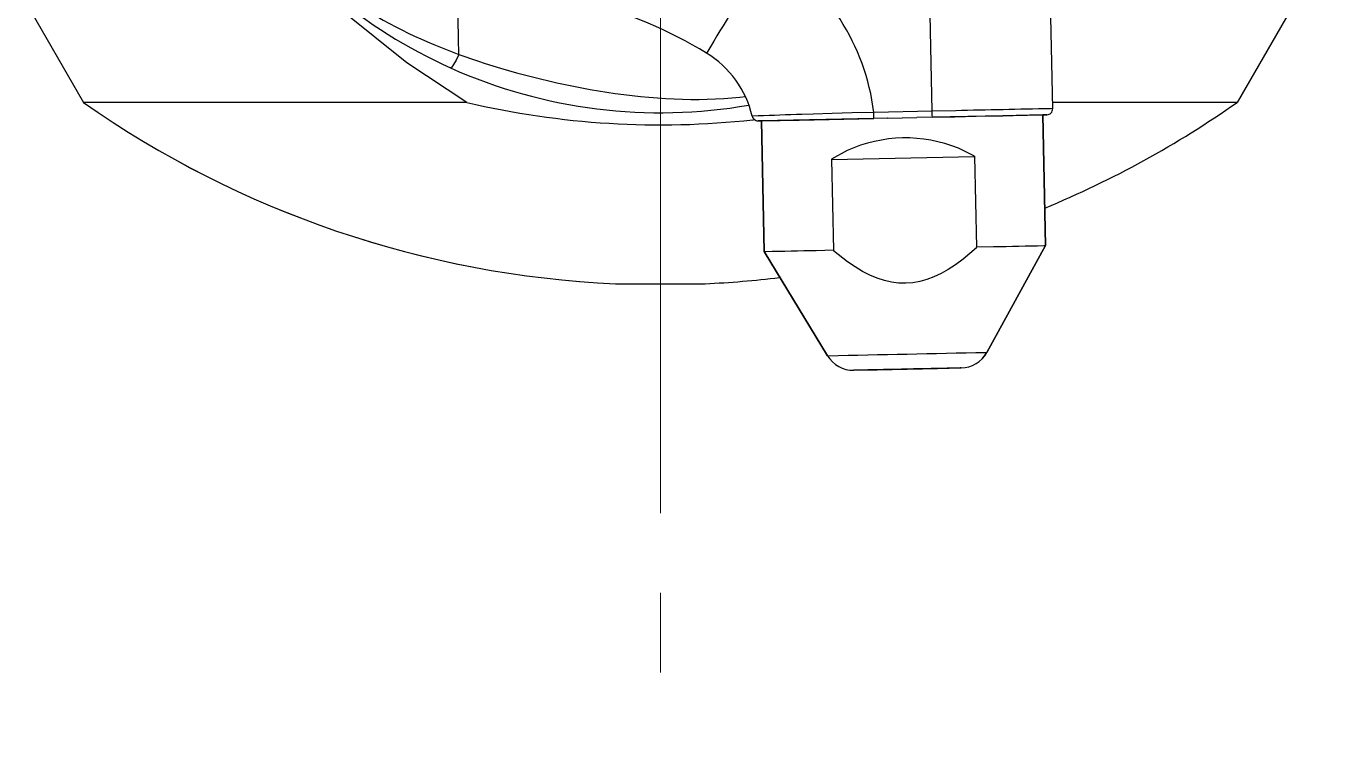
# Model space of a CAD drawing. Header units: inches. Extents: x -375 to 8535, y -477 to 12465.
# Drawn here: x 3857 to 3986.3, y 8844.9 to 8917.2 of the extents above; entities that cross this region are included whole.
import ezdxf

# ---------------------------------------------------------------- set-up
doc = ezdxf.new("R2010")
doc.units = ezdxf.units.IN
doc.header["$LTSCALE"] = 5
doc.linetypes.add('CENTER2', pattern=[28.575, 19.05, -3.175, 3.175, -3.175])
doc.layers.add('1轮廓实线层', color=7, linetype='Continuous')
doc.layers.add('图层1', color=1, linetype='CENTER2', lineweight=13)

# ---------------------------------------------------------------- blocks, each defined once
blk = doc.blocks.new('BSP')
for points in [[(-3618.855, 8988.679), (-3618.855, 8988.679), (-3619.175, 9003.924), (-3619.175, 9003.924)], [(-3612.837, 8988.805), (-3612.837, 8988.805), (-3613.158, 9004.051), (-3613.158, 9004.051)], [(-3599.483, 8996.301), (-3599.483, 8996.301), (-3603.632, 8989.117), (-3603.632, 8989.117)], [(-3630.13, 8991.572), (-3633.876, 8993.84), (-3638.189, 8994.995), (-3642.566, 8994.902)], [(-3664.118, 8994.1), (-3664.118, 8994.1), (-3661.241, 8989.116), (-3661.241, 8989.116)], [(-3627.844, 8988.426), (-3628.152, 8989.738), (-3628.976, 8990.872), (-3630.13, 8991.571)], [(-3661.241, 8989.116), (-3653.427, 8983.635), (-3644.213, 8980.498), (-3634.679, 8980.071)], [(-3661.239, 8989.116), (-3653.425, 8983.635), (-3644.211, 8980.498), (-3634.677, 8980.071)], [(-3642.093, 8989.116), (-3637.42, 8988.017), (-3632.593, 8987.724), (-3627.822, 8988.248)], [(-3613.224, 8983.846), (-3609.843, 8985.248), (-3606.626, 8987.014), (-3603.63, 8989.116)], [(-3613.224, 8983.846), (-3609.843, 8985.248), (-3606.626, 8987.014), (-3603.63, 8989.116)], [(-3603.63, 8989.116), (-3603.63, 8989.116), (-3612.841, 8989.116), (-3612.841, 8989.116)], [(-3627.846, 8988.427), (-3627.835, 8988.383), (-3627.816, 8988.341), (-3627.786, 8988.306)], [(-3627.846, 8988.427), (-3627.814, 8988.288), (-3627.689, 8988.192), (-3627.547, 8988.195)], [(-3627.822, 8988.248), (-3627.8, 8988.251), (-3627.778, 8988.253), (-3627.756, 8988.256)], [(-3627.786, 8988.306), (-3627.772, 8988.289), (-3627.757, 8988.273), (-3627.739, 8988.26)], [(-3627.739, 8988.26), (-3627.72, 8988.245), (-3627.701, 8988.233), (-3627.679, 8988.222)], [(-3627.679, 8988.222), (-3627.638, 8988.204), (-3627.593, 8988.194), (-3627.546, 8988.195)], [(-3621.086, 8988.332), (-3621.086, 8988.332), (-3621.774, 8988.318), (-3621.774, 8988.318)], [(-3621.079, 8988.33), (-3621.079, 8988.33), (-3621.767, 8988.315), (-3621.767, 8988.315)], [(-3621.084, 8988.33), (-3621.084, 8988.33), (-3619.63, 8988.36), (-3619.63, 8988.36)], [(-3618.855, 8988.38), (-3618.855, 8988.38), (-3619.632, 8988.363), (-3619.632, 8988.363)], [(-3618.848, 8988.377), (-3618.848, 8988.377), (-3619.625, 8988.36), (-3619.625, 8988.36)], [(-3613.199, 8981.974), (-3613.199, 8981.974), (-3613.337, 8988.494), (-3613.337, 8988.494)], [(-3613.337, 8988.494), (-3613.337, 8988.494), (-3613.199, 8981.974), (-3613.199, 8981.974)], [(-3627.551, 8988.196), (-3627.551, 8988.196), (-3627.379, 8988.2), (-3627.379, 8988.2)], [(-3627.241, 8981.678), (-3627.241, 8981.678), (-3627.378, 8988.198), (-3627.378, 8988.198)], [(-3627.378, 8988.198), (-3627.378, 8988.198), (-3627.241, 8981.678), (-3627.241, 8981.678)], [(-3623.888, 8986.265), (-3623.888, 8986.265), (-3616.742, 8986.415), (-3616.742, 8986.415)], [(-3623.793, 8981.751), (-3623.793, 8981.751), (-3623.792, 8981.712), (-3623.792, 8981.712)], [(-3616.646, 8981.863), (-3616.646, 8981.863), (-3616.647, 8981.901), (-3616.647, 8981.901)], [(-3613.199, 8981.974), (-3613.199, 8981.974), (-3616.129, 8976.644), (-3616.129, 8976.644)], [(-3616.128, 8976.644), (-3616.128, 8976.644), (-3613.198, 8981.973), (-3613.198, 8981.973)], [(-3624.09, 8976.476), (-3624.09, 8976.476), (-3627.241, 8981.678), (-3627.241, 8981.678)], [(-3627.241, 8981.678), (-3627.241, 8981.678), (-3624.09, 8976.476), (-3624.09, 8976.476)], [(-3630.192, 8980.071), (-3628.952, 8980.127), (-3627.714, 8980.229), (-3626.482, 8980.376)], [(-3630.192, 8980.071), (-3628.952, 8980.127), (-3627.714, 8980.229), (-3626.482, 8980.376)], [(-3617.415, 8975.865), (-3616.878, 8975.876), (-3616.387, 8976.174), (-3616.129, 8976.644)], [(-3624.09, 8976.477), (-3623.812, 8976.017), (-3623.308, 8975.741), (-3622.771, 8975.753)]]:
    blk.add_open_spline(points, degree=3)
for points, knots in [([(-3627.012, 8996.721), (-3627.012, 8996.721), (-3627.62, 8995.716), (-3627.62, 8995.716), (-3627.62, 8995.716), (-3628.436, 8994.369), (-3629.253, 8993.02), (-3630.069, 8991.671), (-3630.069, 8991.671), (-3630.069, 8991.671), (-3630.129, 8991.572), (-3630.129, 8991.572)], [0, 0, 0, 0, 0.333333, 0.333333, 0.333333, 0.333333, 0.666667, 0.666667, 0.666667, 0.666667, 1, 1, 1, 1]), ([(-3612.837, 8988.805), (-3612.837, 8988.805), (-3612.953, 8988.803), (-3612.953, 8988.803), (-3612.953, 8988.803), (-3614.529, 8988.77), (-3616.105, 8988.736), (-3617.681, 8988.703), (-3617.681, 8988.703), (-3617.681, 8988.703), (-3618.855, 8988.679), (-3618.855, 8988.679), (-3618.855, 8988.679), (-3618.855, 8988.679), (-3621.774, 8988.617), (-3621.774, 8988.617), (-3621.774, 8988.617), (-3622.184, 8991.979), (-3624.116, 8994.966), (-3627.012, 8996.72)], [0, 0, 0, 0, 0.2, 0.2, 0.2, 0.2, 0.4, 0.4, 0.4, 0.4, 0.6, 0.6, 0.6, 0.6, 0.8, 0.8, 0.8, 0.8, 1, 1, 1, 1]), ([(-3642.093, 8989.116), (-3642.093, 8989.116), (-3645.099, 8991.094), (-3645.099, 8991.094), (-3645.099, 8991.094), (-3645.099, 8991.094), (-3648.283, 8993.656), (-3648.283, 8993.656), (-3648.283, 8993.656), (-3648.283, 8993.656), (-3649.266, 8994.579), (-3649.266, 8994.579), (-3649.266, 8994.579), (-3649.266, 8994.579), (-3649.454, 8994.757), (-3649.454, 8994.757)], [0, 0, 0, 0, 0.25, 0.25, 0.25, 0.25, 0.5, 0.5, 0.5, 0.5, 0.75, 0.75, 0.75, 0.75, 1, 1, 1, 1]), ([(-3649.095, 8994.765), (-3649.029, 8994.708), (-3648.962, 8994.652), (-3648.895, 8994.595), (-3648.895, 8994.595), (-3647.084, 8993.073), (-3645.071, 8991.811), (-3642.912, 8990.841), (-3642.912, 8990.841), (-3638.243, 8988.746), (-3633.053, 8988.099), (-3628.011, 8988.984)], [0, 0, 0, 0, 0.333333, 0.333333, 0.333333, 0.333333, 0.666667, 0.666667, 0.666667, 0.666667, 1, 1, 1, 1]), ([(-3648.706, 8994.774), (-3648.706, 8994.774), (-3648.64, 8994.727), (-3648.64, 8994.727), (-3648.64, 8994.727), (-3647.12, 8993.635), (-3645.47, 8992.726), (-3643.746, 8991.999), (-3643.746, 8991.999), (-3643.746, 8991.999), (-3642.496, 8991.509), (-3642.496, 8991.509)], [0, 0, 0, 0, 0.333333, 0.333333, 0.333333, 0.333333, 0.666667, 0.666667, 0.666667, 0.666667, 1, 1, 1, 1]), ([(-3642.496, 8991.509), (-3642.496, 8991.509), (-3642.513, 8992.309), (-3642.513, 8992.309), (-3642.513, 8992.309), (-3642.531, 8993.147), (-3642.548, 8993.985), (-3642.566, 8994.823), (-3642.566, 8994.823), (-3642.566, 8994.823), (-3642.568, 8994.903), (-3642.568, 8994.903)], [0, 0, 0, 0, 0.333333, 0.333333, 0.333333, 0.333333, 0.666667, 0.666667, 0.666667, 0.666667, 1, 1, 1, 1]), ([(-3642.494, 8991.508), (-3642.494, 8991.508), (-3642.634, 8991.231), (-3642.634, 8991.231), (-3642.634, 8991.231), (-3642.634, 8991.231), (-3642.759, 8991.012), (-3642.759, 8991.012), (-3642.759, 8991.012), (-3642.759, 8991.012), (-3642.854, 8990.878), (-3642.854, 8990.878), (-3642.854, 8990.878), (-3642.854, 8990.878), (-3642.91, 8990.841), (-3642.91, 8990.841)], [0, 0, 0, 0, 0.25, 0.25, 0.25, 0.25, 0.5, 0.5, 0.5, 0.5, 0.75, 0.75, 0.75, 0.75, 1, 1, 1, 1]), ([(-3642.496, 8991.509), (-3642.496, 8991.509), (-3641.571, 8991.184), (-3641.571, 8991.184), (-3641.571, 8991.184), (-3637.519, 8989.867), (-3632.739, 8988.947), (-3628.463, 8989.372), (-3628.463, 8989.372), (-3628.463, 8989.372), (-3628.184, 8989.403), (-3628.184, 8989.403)], [0, 0, 0, 0, 0.333333, 0.333333, 0.333333, 0.333333, 0.666667, 0.666667, 0.666667, 0.666667, 1, 1, 1, 1]), ([(-3642.094, 8989.116), (-3642.094, 8989.116), (-3646.133, 8989.116), (-3646.133, 8989.116), (-3646.133, 8989.116), (-3651.055, 8989.116), (-3655.978, 8989.116), (-3660.901, 8989.116), (-3660.901, 8989.116), (-3660.901, 8989.116), (-3661.24, 8989.116), (-3661.24, 8989.116)], [0, 0, 0, 0, 0.333333, 0.333333, 0.333333, 0.333333, 0.666667, 0.666667, 0.666667, 0.666667, 1, 1, 1, 1]), ([(-3621.773, 8988.617), (-3621.773, 8988.617), (-3622.847, 8988.589), (-3622.847, 8988.589), (-3622.847, 8988.589), (-3622.847, 8988.589), (-3623.851, 8988.561), (-3623.851, 8988.561), (-3623.851, 8988.561), (-3623.851, 8988.561), (-3624.794, 8988.534), (-3624.794, 8988.534), (-3624.794, 8988.534), (-3624.794, 8988.534), (-3625.374, 8988.515), (-3625.374, 8988.515), (-3625.374, 8988.515), (-3625.374, 8988.515), (-3625.639, 8988.507), (-3625.639, 8988.507), (-3625.639, 8988.507), (-3626.368, 8988.484), (-3627.097, 8988.458), (-3627.826, 8988.428), (-3627.826, 8988.428), (-3627.826, 8988.428), (-3627.843, 8988.427), (-3627.843, 8988.427)], [0, 0, 0, 0, 0.142857, 0.142857, 0.142857, 0.142857, 0.285714, 0.285714, 0.285714, 0.285714, 0.428571, 0.428571, 0.428571, 0.428571, 0.571429, 0.571429, 0.571429, 0.571429, 0.714286, 0.714286, 0.714286, 0.714286, 0.857143, 0.857143, 0.857143, 0.857143, 1, 1, 1, 1]), ([(-3621.774, 8988.318), (-3621.774, 8988.318), (-3627.376, 8988.2), (-3627.376, 8988.2), (-3627.376, 8988.2), (-3627.376, 8988.2), (-3627.551, 8988.196), (-3627.551, 8988.196)], [0, 0, 0, 0, 0.5, 0.5, 0.5, 0.5, 1, 1, 1, 1]), ([(-3627.378, 8988.197), (-3627.378, 8988.197), (-3625.504, 8988.236), (-3625.504, 8988.236), (-3625.504, 8988.236), (-3625.504, 8988.236), (-3625.498, 8988.236), (-3625.498, 8988.236), (-3625.498, 8988.236), (-3625.498, 8988.236), (-3621.772, 8988.315), (-3621.772, 8988.315)], [0, 0, 0, 0, 0.333333, 0.333333, 0.333333, 0.333333, 0.666667, 0.666667, 0.666667, 0.666667, 1, 1, 1, 1]), ([(-3621.768, 8988.316), (-3621.768, 8988.316), (-3621.768, 8988.338), (-3621.768, 8988.338), (-3621.768, 8988.338), (-3621.768, 8988.338), (-3621.769, 8988.404), (-3621.769, 8988.404), (-3621.769, 8988.404), (-3621.769, 8988.404), (-3621.772, 8988.502), (-3621.772, 8988.502), (-3621.772, 8988.502), (-3621.772, 8988.502), (-3621.774, 8988.617), (-3621.774, 8988.617)], [0, 0, 0, 0, 0.25, 0.25, 0.25, 0.25, 0.5, 0.5, 0.5, 0.5, 0.75, 0.75, 0.75, 0.75, 1, 1, 1, 1]), ([(-3618.849, 8988.378), (-3618.849, 8988.378), (-3618.849, 8988.4), (-3618.849, 8988.4), (-3618.849, 8988.4), (-3618.849, 8988.4), (-3618.851, 8988.466), (-3618.851, 8988.466), (-3618.851, 8988.466), (-3618.851, 8988.466), (-3618.853, 8988.563), (-3618.853, 8988.563), (-3618.853, 8988.563), (-3618.853, 8988.563), (-3618.855, 8988.679), (-3618.855, 8988.679)], [0, 0, 0, 0, 0.25, 0.25, 0.25, 0.25, 0.5, 0.5, 0.5, 0.5, 0.75, 0.75, 0.75, 0.75, 1, 1, 1, 1]), ([(-3613.131, 8988.497), (-3613.131, 8988.497), (-3613.332, 8988.493), (-3613.332, 8988.493), (-3613.332, 8988.493), (-3613.332, 8988.493), (-3615.337, 8988.45), (-3615.337, 8988.45), (-3615.337, 8988.45), (-3615.337, 8988.45), (-3618.848, 8988.377), (-3618.848, 8988.377)], [0, 0, 0, 0, 0.333333, 0.333333, 0.333333, 0.333333, 0.666667, 0.666667, 0.666667, 0.666667, 1, 1, 1, 1]), ([(-3618.848, 8988.377), (-3618.848, 8988.377), (-3617.732, 8988.4), (-3617.732, 8988.4), (-3617.732, 8988.4), (-3617.732, 8988.4), (-3616.659, 8988.423), (-3616.659, 8988.423), (-3616.659, 8988.423), (-3616.659, 8988.423), (-3615.672, 8988.444), (-3615.672, 8988.444), (-3615.672, 8988.444), (-3615.672, 8988.444), (-3615.337, 8988.45), (-3615.337, 8988.45), (-3615.337, 8988.45), (-3615.337, 8988.45), (-3614.805, 8988.462), (-3614.805, 8988.462), (-3614.805, 8988.462), (-3614.805, 8988.462), (-3614.095, 8988.477), (-3614.095, 8988.477), (-3614.095, 8988.477), (-3614.095, 8988.477), (-3613.566, 8988.488), (-3613.566, 8988.488), (-3613.566, 8988.488), (-3613.566, 8988.488), (-3613.332, 8988.493), (-3613.332, 8988.493), (-3613.332, 8988.493), (-3613.332, 8988.493), (-3613.24, 8988.495), (-3613.24, 8988.495), (-3613.24, 8988.495), (-3613.24, 8988.495), (-3613.131, 8988.497), (-3613.131, 8988.497)], [0, 0, 0, 0, 0.1, 0.1, 0.1, 0.1, 0.2, 0.2, 0.2, 0.2, 0.3, 0.3, 0.3, 0.3, 0.4, 0.4, 0.4, 0.4, 0.5, 0.5, 0.5, 0.5, 0.6, 0.6, 0.6, 0.6, 0.7, 0.7, 0.7, 0.7, 0.8, 0.8, 0.8, 0.8, 0.9, 0.9, 0.9, 0.9, 1, 1, 1, 1]), ([(-3613.131, 8988.497), (-3613.051, 8988.499), (-3612.976, 8988.532), (-3612.92, 8988.589), (-3612.92, 8988.589), (-3612.865, 8988.647), (-3612.835, 8988.724), (-3612.836, 8988.804)], [0, 0, 0, 0, 0.5, 0.5, 0.5, 0.5, 1, 1, 1, 1]), ([(-3613.131, 8988.497), (-3613.051, 8988.499), (-3612.976, 8988.532), (-3612.92, 8988.589), (-3612.92, 8988.589), (-3612.865, 8988.647), (-3612.835, 8988.724), (-3612.836, 8988.804)], [0, 0, 0, 0, 0.5, 0.5, 0.5, 0.5, 1, 1, 1, 1]), ([(-3616.742, 8986.441), (-3616.742, 8986.441), (-3617.542, 8986.827), (-3617.542, 8986.827), (-3617.542, 8986.827), (-3619.332, 8987.556), (-3621.347, 8987.513), (-3623.106, 8986.71), (-3623.106, 8986.71), (-3623.106, 8986.71), (-3623.888, 8986.291), (-3623.888, 8986.291)], [0, 0, 0, 0, 0.333333, 0.333333, 0.333333, 0.333333, 0.666667, 0.666667, 0.666667, 0.666667, 1, 1, 1, 1]), ([(-3623.888, 8986.289), (-3623.888, 8986.289), (-3623.888, 8986.264), (-3623.888, 8986.264), (-3623.888, 8986.264), (-3623.888, 8986.264), (-3623.793, 8981.751), (-3623.793, 8981.751)], [0, 0, 0, 0, 0.5, 0.5, 0.5, 0.5, 1, 1, 1, 1]), ([(-3616.742, 8986.44), (-3616.742, 8986.44), (-3616.741, 8986.414), (-3616.741, 8986.414), (-3616.741, 8986.414), (-3616.741, 8986.414), (-3616.647, 8981.901), (-3616.647, 8981.901)], [0, 0, 0, 0, 0.5, 0.5, 0.5, 0.5, 1, 1, 1, 1]), ([(-3627.241, 8981.679), (-3627.241, 8981.679), (-3627.164, 8981.681), (-3627.164, 8981.681), (-3627.164, 8981.681), (-3626.324, 8981.698), (-3625.485, 8981.716), (-3624.645, 8981.734), (-3624.645, 8981.734), (-3624.645, 8981.734), (-3623.793, 8981.752), (-3623.793, 8981.752)], [0, 0, 0, 0, 0.333333, 0.333333, 0.333333, 0.333333, 0.666667, 0.666667, 0.666667, 0.666667, 1, 1, 1, 1]), ([(-3616.646, 8981.864), (-3616.646, 8981.864), (-3617.316, 8981.291), (-3617.316, 8981.291), (-3617.316, 8981.291), (-3619.31, 8979.73), (-3621.035, 8979.691), (-3623.094, 8981.166), (-3623.094, 8981.166), (-3623.094, 8981.166), (-3623.792, 8981.713), (-3623.792, 8981.713)], [0, 0, 0, 0, 0.333333, 0.333333, 0.333333, 0.333333, 0.666667, 0.666667, 0.666667, 0.666667, 1, 1, 1, 1]), ([(-3616.647, 8981.902), (-3616.647, 8981.902), (-3615.794, 8981.92), (-3615.794, 8981.92), (-3615.794, 8981.92), (-3614.955, 8981.937), (-3614.115, 8981.955), (-3613.276, 8981.973), (-3613.276, 8981.973), (-3613.276, 8981.973), (-3613.199, 8981.975), (-3613.199, 8981.975)], [0, 0, 0, 0, 0.333333, 0.333333, 0.333333, 0.333333, 0.666667, 0.666667, 0.666667, 0.666667, 1, 1, 1, 1]), ([(-3634.679, 8980.071), (-3634.679, 8980.071), (-3633.905, 8980.071), (-3633.905, 8980.071), (-3633.905, 8980.071), (-3633.905, 8980.071), (-3630.967, 8980.071), (-3630.967, 8980.071), (-3630.967, 8980.071), (-3630.967, 8980.071), (-3630.193, 8980.071), (-3630.193, 8980.071)], [0, 0, 0, 0, 0.333333, 0.333333, 0.333333, 0.333333, 0.666667, 0.666667, 0.666667, 0.666667, 1, 1, 1, 1]), ([(-3624.09, 8976.477), (-3623.812, 8976.017), (-3623.308, 8975.741), (-3622.771, 8975.753), (-3622.771, 8975.753), (-3622.771, 8975.753), (-3621.598, 8975.777), (-3621.598, 8975.777), (-3621.598, 8975.777), (-3621.598, 8975.777), (-3618.588, 8975.84), (-3618.588, 8975.84), (-3618.588, 8975.84), (-3618.588, 8975.84), (-3617.415, 8975.865), (-3617.415, 8975.865), (-3617.415, 8975.865), (-3616.878, 8975.877), (-3616.387, 8976.174), (-3616.128, 8976.644)], [0, 0, 0, 0, 0.2, 0.2, 0.2, 0.2, 0.4, 0.4, 0.4, 0.4, 0.6, 0.6, 0.6, 0.6, 0.8, 0.8, 0.8, 0.8, 1, 1, 1, 1]), ([(-3624.09, 8976.477), (-3624.09, 8976.477), (-3624.036, 8976.478), (-3624.036, 8976.478), (-3624.036, 8976.478), (-3621.418, 8976.533), (-3618.8, 8976.588), (-3616.183, 8976.644), (-3616.183, 8976.644), (-3616.183, 8976.644), (-3616.128, 8976.644), (-3616.128, 8976.644)], [0, 0, 0, 0, 0.333333, 0.333333, 0.333333, 0.333333, 0.666667, 0.666667, 0.666667, 0.666667, 1, 1, 1, 1]), ([(-3617.415, 8975.865), (-3617.415, 8975.865), (-3617.461, 8975.864), (-3617.461, 8975.864), (-3617.461, 8975.864), (-3617.461, 8975.864), (-3617.596, 8975.861), (-3617.596, 8975.861), (-3617.596, 8975.861), (-3617.596, 8975.861), (-3617.816, 8975.856), (-3617.816, 8975.856), (-3617.816, 8975.856), (-3617.816, 8975.856), (-3618.114, 8975.85), (-3618.114, 8975.85), (-3618.114, 8975.85), (-3618.114, 8975.85), (-3618.479, 8975.842), (-3618.479, 8975.842), (-3618.479, 8975.842), (-3618.479, 8975.842), (-3618.589, 8975.84), (-3618.589, 8975.84), (-3618.589, 8975.84), (-3618.589, 8975.84), (-3618.9, 8975.833), (-3618.9, 8975.833), (-3618.9, 8975.833), (-3619.695, 8975.817), (-3620.491, 8975.8), (-3621.287, 8975.783), (-3621.287, 8975.783), (-3621.287, 8975.783), (-3621.598, 8975.776), (-3621.598, 8975.776), (-3621.598, 8975.776), (-3621.598, 8975.776), (-3621.708, 8975.774), (-3621.708, 8975.774), (-3621.708, 8975.774), (-3621.708, 8975.774), (-3622.072, 8975.767), (-3622.072, 8975.767), (-3622.072, 8975.767), (-3622.072, 8975.767), (-3622.37, 8975.761), (-3622.37, 8975.761), (-3622.37, 8975.761), (-3622.37, 8975.761), (-3622.59, 8975.756), (-3622.59, 8975.756), (-3622.59, 8975.756), (-3622.59, 8975.756), (-3622.725, 8975.753), (-3622.725, 8975.753), (-3622.725, 8975.753), (-3622.725, 8975.753), (-3622.771, 8975.752), (-3622.771, 8975.752)], [0, 0, 0, 0, 0.066667, 0.066667, 0.066667, 0.066667, 0.133333, 0.133333, 0.133333, 0.133333, 0.2, 0.2, 0.2, 0.2, 0.266667, 0.266667, 0.266667, 0.266667, 0.333333, 0.333333, 0.333333, 0.333333, 0.4, 0.4, 0.4, 0.4, 0.466667, 0.466667, 0.466667, 0.466667, 0.533333, 0.533333, 0.533333, 0.533333, 0.6, 0.6, 0.6, 0.6, 0.666667, 0.666667, 0.666667, 0.666667, 0.733333, 0.733333, 0.733333, 0.733333, 0.8, 0.8, 0.8, 0.8, 0.866667, 0.866667, 0.866667, 0.866667, 0.933333, 0.933333, 0.933333, 0.933333, 1, 1, 1, 1])]:
    blk.add_open_spline(points, degree=3, knots=knots)
at = {"layer": '图层1', "ltscale": 0.5}
blk.add_open_spline([(-3632.424, 9158.391), (-3632.424, 9158.391), (-3632.424, 8968.737), (-3632.424, 8968.737)], degree=3, dxfattribs=at)

msp = doc.modelspace()

# ---------------------------------------------------------------- linework, layer by layer
at = {"layer": '图层1', "ltscale": 0.5}
msp.add_line((3920.37, 9702.01), (3920.37, 8844.94), dxfattribs=at)

# ---------------------------------------------------------------- block references
at = {"layer": '1轮廓实线层', "xscale": 2, "yscale": 2, "zscale": 2}
msp.add_blockref('BSP', (11185.22, -9068.66), dxfattribs=at)

doc.saveas('drawing.dxf')
